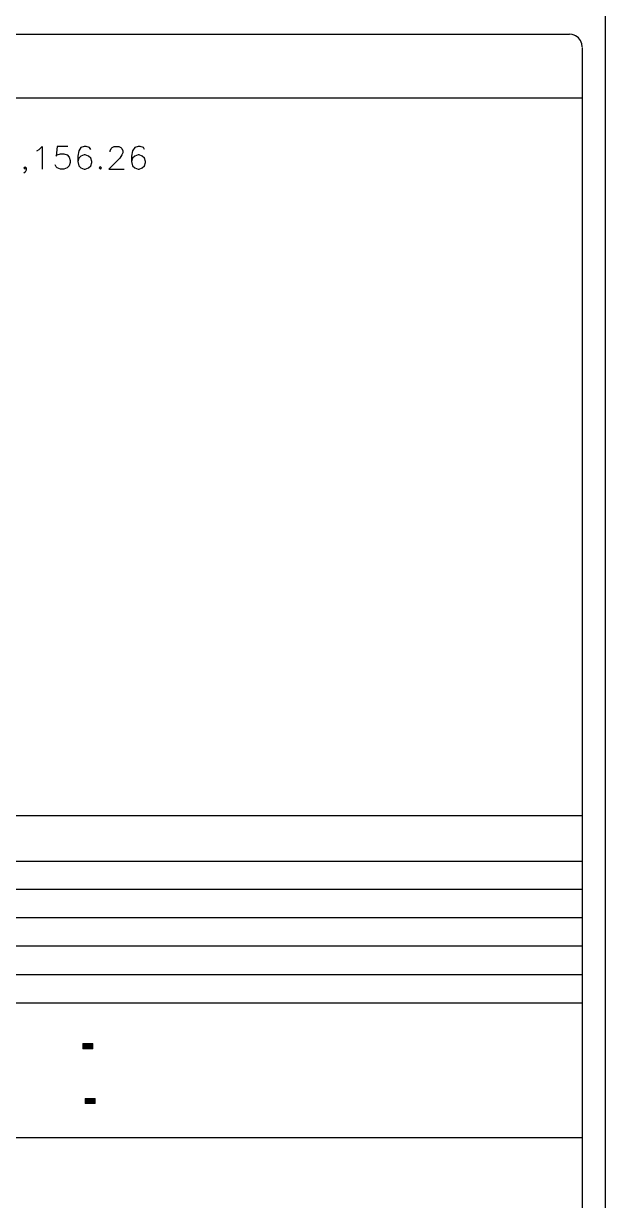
# Model space of a CAD drawing. Header units: millimetres. Extents: x -3 to 3438, y -2371 to 140.
# Drawn here: x 560.1 to 584.9, y -12.3 to 37.9 of the extents above; entities that cross this region are included whole.
import ezdxf

# ---------------------------------------------------------------- set-up
doc = ezdxf.new("R2010")
doc.units = ezdxf.units.MM
doc.layers.add('1- 1', color=1, linetype='Continuous')
doc.layers.add('1- 3', color=3, linetype='Continuous')

msp = doc.modelspace()

# ---------------------------------------------------------------- hatches: boundary and pattern name
at = {"layer": '1- 3'}
h = msp.add_hatch(color=256, dxfattribs=at)
h.dxf.hatch_style = 2
h.paths.add_polyline_path([(563.062, -5.821), (563.062, -5.6), (562.628, -5.6), (562.628, -5.821)])
h = msp.add_hatch(color=256, dxfattribs=at)
h.dxf.hatch_style = 2
h.paths.add_polyline_path([(563.157, -8.159), (563.157, -7.938), (562.723, -7.938), (562.723, -8.159)])

# ---------------------------------------------------------------- linework, layer by layer
at = {"layer": '1- 1', "lineweight": 25}
msp.add_lwpolyline([(294.776, 139.89), (294.776, -75.213), (584.919, -75.213), (584.919, 139.89), (294.776, 139.89)], dxfattribs=at)
at = {"layer": '1- 3', "lineweight": 25}
for points in [[(541.941, 37.465), (583.386, 37.465)], [(583.923, 36.896), (583.923, -45.118)], [(541.396, 34.74), (583.923, 34.74)], [(560.669, 32.489), (560.764, 32.536), (560.898, 32.67), (560.898, 31.707)], [(561.996, 32.67), (561.538, 32.67), (561.498, 32.259), (561.538, 32.307), (561.68, 32.354), (561.814, 32.354), (561.957, 32.307), (562.043, 32.212), (562.091, 32.078), (562.091, 31.983), (562.043, 31.849), (561.957, 31.754), (561.814, 31.707), (561.68, 31.707), (561.538, 31.754), (561.498, 31.801), (561.451, 31.888)], [(562.968, 32.536), (562.92, 32.623), (562.778, 32.67), (562.691, 32.67), (562.549, 32.623), (562.462, 32.489), (562.415, 32.259), (562.415, 32.03), (562.462, 31.849), (562.549, 31.754), (562.691, 31.707), (562.731, 31.707), (562.873, 31.754), (562.968, 31.849), (563.007, 31.983), (563.007, 32.03), (562.968, 32.165), (562.873, 32.259), (562.731, 32.307), (562.691, 32.307), (562.549, 32.259), (562.462, 32.165), (562.415, 32.03)], [(563.789, 32.441), (563.789, 32.489), (563.836, 32.583), (563.884, 32.623), (563.971, 32.67), (564.16, 32.67), (564.247, 32.623), (564.295, 32.583), (564.342, 32.489), (564.342, 32.394), (564.295, 32.307), (564.2, 32.165), (563.742, 31.707), (564.389, 31.707)], [(565.258, 32.536), (565.211, 32.623), (565.077, 32.67), (564.982, 32.67), (564.848, 32.623), (564.753, 32.489), (564.705, 32.259), (564.705, 32.03), (564.753, 31.849), (564.848, 31.754), (564.982, 31.707), (565.029, 31.707), (565.164, 31.754), (565.258, 31.849), (565.306, 31.983), (565.306, 32.03), (565.258, 32.165), (565.164, 32.259), (565.029, 32.307), (564.982, 32.307), (564.848, 32.259), (564.753, 32.165), (564.705, 32.03)], [(560.211, 31.754), (560.164, 31.707), (560.116, 31.754), (560.164, 31.801), (560.211, 31.754), (560.211, 31.659), (560.164, 31.572), (560.116, 31.525)], [(563.378, 31.801), (563.331, 31.754), (563.378, 31.707), (563.426, 31.754), (563.378, 31.801)], [(541.396, 4.124), (583.923, 4.124)], [(541.396, 2.188), (583.923, 2.188)], [(541.396, 0.98), (583.923, 0.98)], [(541.396, -0.229), (583.923, -0.229)], [(541.396, -1.437), (583.923, -1.437)], [(541.396, -2.654), (583.923, -2.654)], [(541.396, -3.862), (583.923, -3.862)], [(541.396, -9.605), (583.923, -9.605)]]:
    msp.add_lwpolyline(points, dxfattribs=at)
at = {"layer": '1- 3', "lineweight": 0}
for points in [[(563.062, -5.821), (563.062, -5.6), (562.628, -5.6), (562.628, -5.821), (563.062, -5.821)], [(563.157, -8.159), (563.157, -7.938), (562.723, -7.938), (562.723, -8.159), (563.157, -8.159)]]:
    msp.add_lwpolyline(points, dxfattribs=at)
at = {"layer": '1- 3', "lineweight": 25}
msp.add_open_spline([(583.923, 36.928), (583.923, 36.928), (583.908, 37.046), (583.908, 37.046), (583.865, 37.26), (583.708, 37.393), (583.505, 37.449), (583.505, 37.449), (583.378, 37.465), (583.378, 37.465)], degree=3, knots=[0, 0, 0, 0, 1, 1, 1, 2, 2, 2, 3, 3, 3, 3], dxfattribs=at)

doc.saveas('drawing.dxf')
